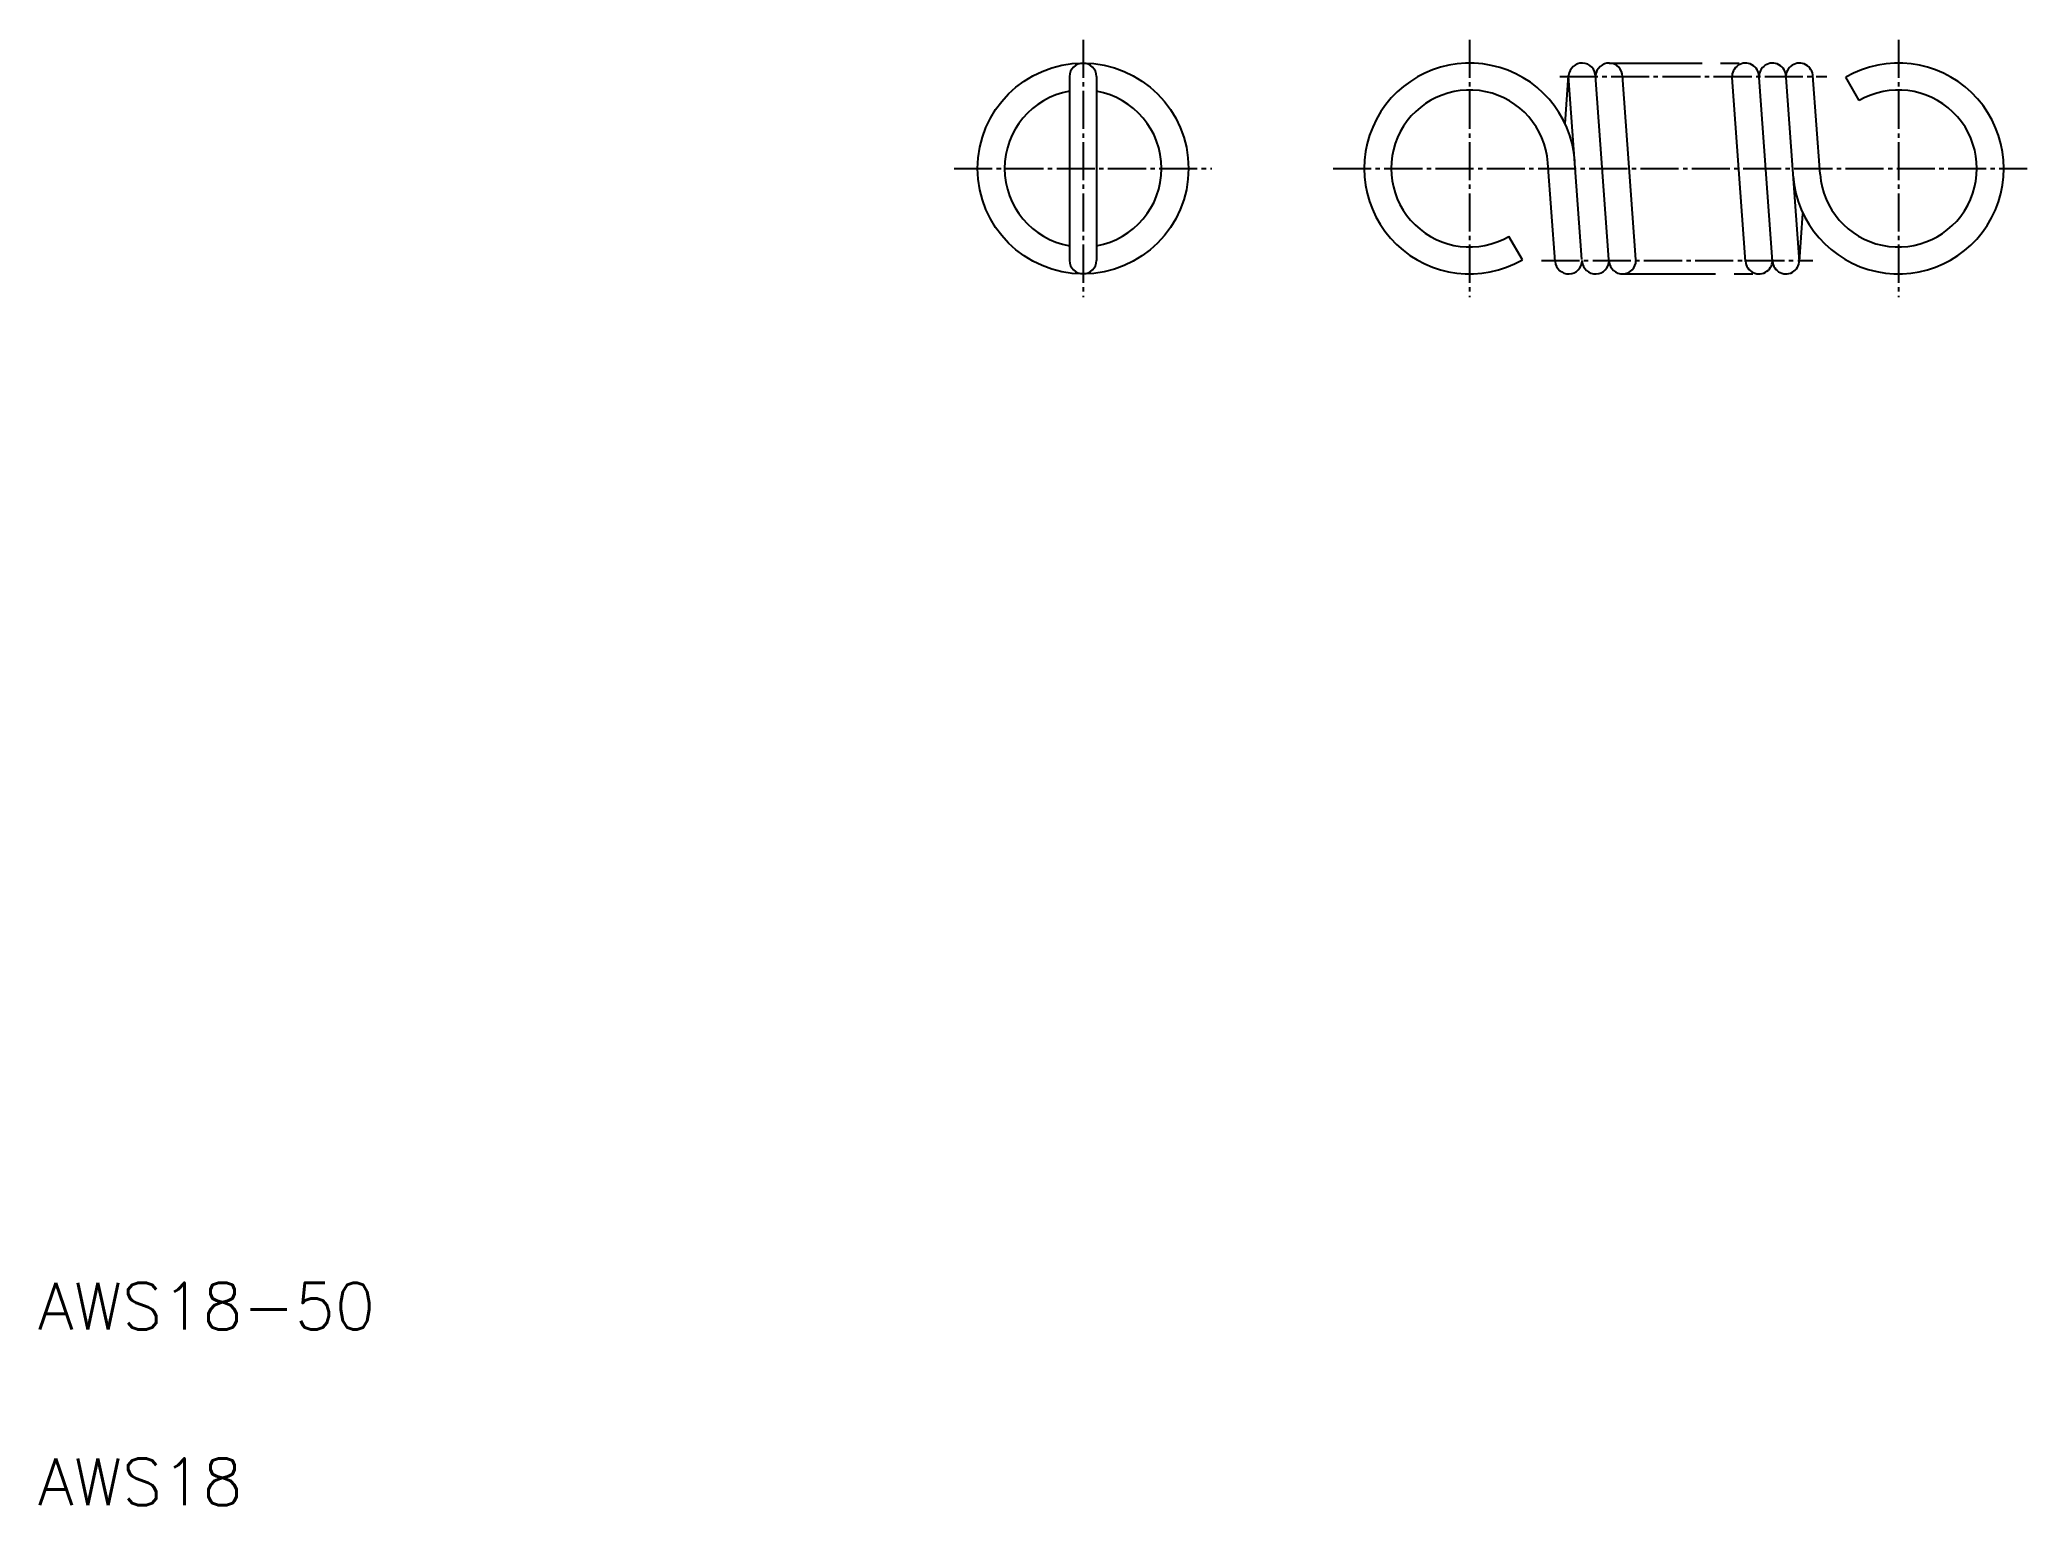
# Model space of a CAD drawing. Extents: x 10 to 180, y 10 to 135.
import ezdxf

# ---------------------------------------------------------------- set-up
doc = ezdxf.new("R2010")
doc.units = 0
doc.header["$LTSCALE"] = 0.25
doc.linetypes.add('CENTER', pattern=[17.5, 13, -1.5, 1.5, -1.5])
doc.linetypes.add('PHANTOM', pattern=[63.5, 31.75, -6.35, 6.35, -6.35, 6.35, -6.35])
doc.layers.get('0').update_dxf_attribs({"linetype": 'CONTINUOUS'})
doc.layers.add('CENTER', color=1, linetype='CENTER')
doc.styles.get("Standard").update_dxf_attribs({"font": 'txt', "bigfont": 'BIGFONT'})

msp = doc.modelspace()

# ---------------------------------------------------------------- linework, layer by layer
at = {"color": 3, "linetype": 'PHANTOM'}
for p, q in [((144.13, 133.15), (155.78, 133.15)), ((145.28, 115.15), (156.93, 115.15))]:
    msp.add_line(p, q, dxfattribs=at)
for p, q in [((98.08, 132), (98.08, 116.3)), ((100.38, 132), (100.38, 116.3)), ((140.38, 127.97), (140.68, 132.08)), ((141.82, 116.38), (140.68, 132.03)), ((144.12, 116.38), (142.97, 132.08)), ((146.42, 116.38), (145.27, 132.08)), ((155.79, 116.21), (154.64, 131.91)), ((158.09, 116.21), (156.94, 131.91)), ((160.39, 116.21), (159.24, 131.91)), ((162.15, 123.66), (161.53, 132.08)), ((165.48, 129.95), (164.33, 131.94)), ((100.38, 128.07), (100.38, 128.07)), ((100.38, 124.15), (100.38, 124.15)), ((139.53, 116.21), (138.91, 124.63)), ((160.38, 116.21), (160.68, 120.32)), ((136.73, 116.35), (135.58, 118.34))]:
    msp.add_line(p, q)
msp.add_circle((99.23, 124.15), 9)
for centre, radius, start, end in [((99.23, 132), 1.15, 0, 180), ((132.23, 124.15), 9, 4.1893, 300), ((141.83, 132), 1.15, 0, 175.8107), ((144.13, 132), 1.15, 0, 175.8107), ((155.78, 132), 1.15, 0, 184.1893), ((158.08, 132), 1.15, 0, 184.1893), ((160.38, 132), 1.15, 0, 184.1893), ((168.83, 124.15), 9, 184.1893, 120), ((99.23, 124.15), 6.7, 99.8833, 260.1167), ((99.23, 124.15), 6.7, 279.8833, 80.1167), ((132.23, 124.15), 6.7, 4.1893, 300), ((168.83, 124.15), 6.7, 184.1893, 120), ((99.23, 116.3), 1.15, 180, 0), ((140.68, 116.3), 1.15, 184.1893, 0), ((142.98, 116.3), 1.15, 184.1893, 0), ((145.28, 116.3), 1.15, 184.1893, 0), ((156.93, 116.3), 1.15, 175.8107, 0), ((159.23, 116.3), 1.15, 175.8107, 0)]:
    msp.add_arc(centre, radius, start, end)
at = {"layer": 'CENTER', "color": 1, "linetype": 'CENTER'}
for p, q in [((99.23, 135.15), (99.23, 113.15)), ((132.23, 135.15), (132.23, 113.15)), ((168.83, 135.15), (168.83, 113.15)), ((139.93, 132), (162.72, 132)), ((88.23, 124.15), (110.23, 124.15)), ((120.57, 124.15), (179.83, 124.15)), ((138.36, 116.3), (161.53, 116.3))]:
    msp.add_line(p, q, dxfattribs=at)

# ---------------------------------------------------------------- texts
for s, p in [('AWS18-50', (10, 25)), ('AWS18', (10, 10))]:
    msp.add_text(s, height=4).set_placement(p)

doc.saveas('drawing.dxf')
